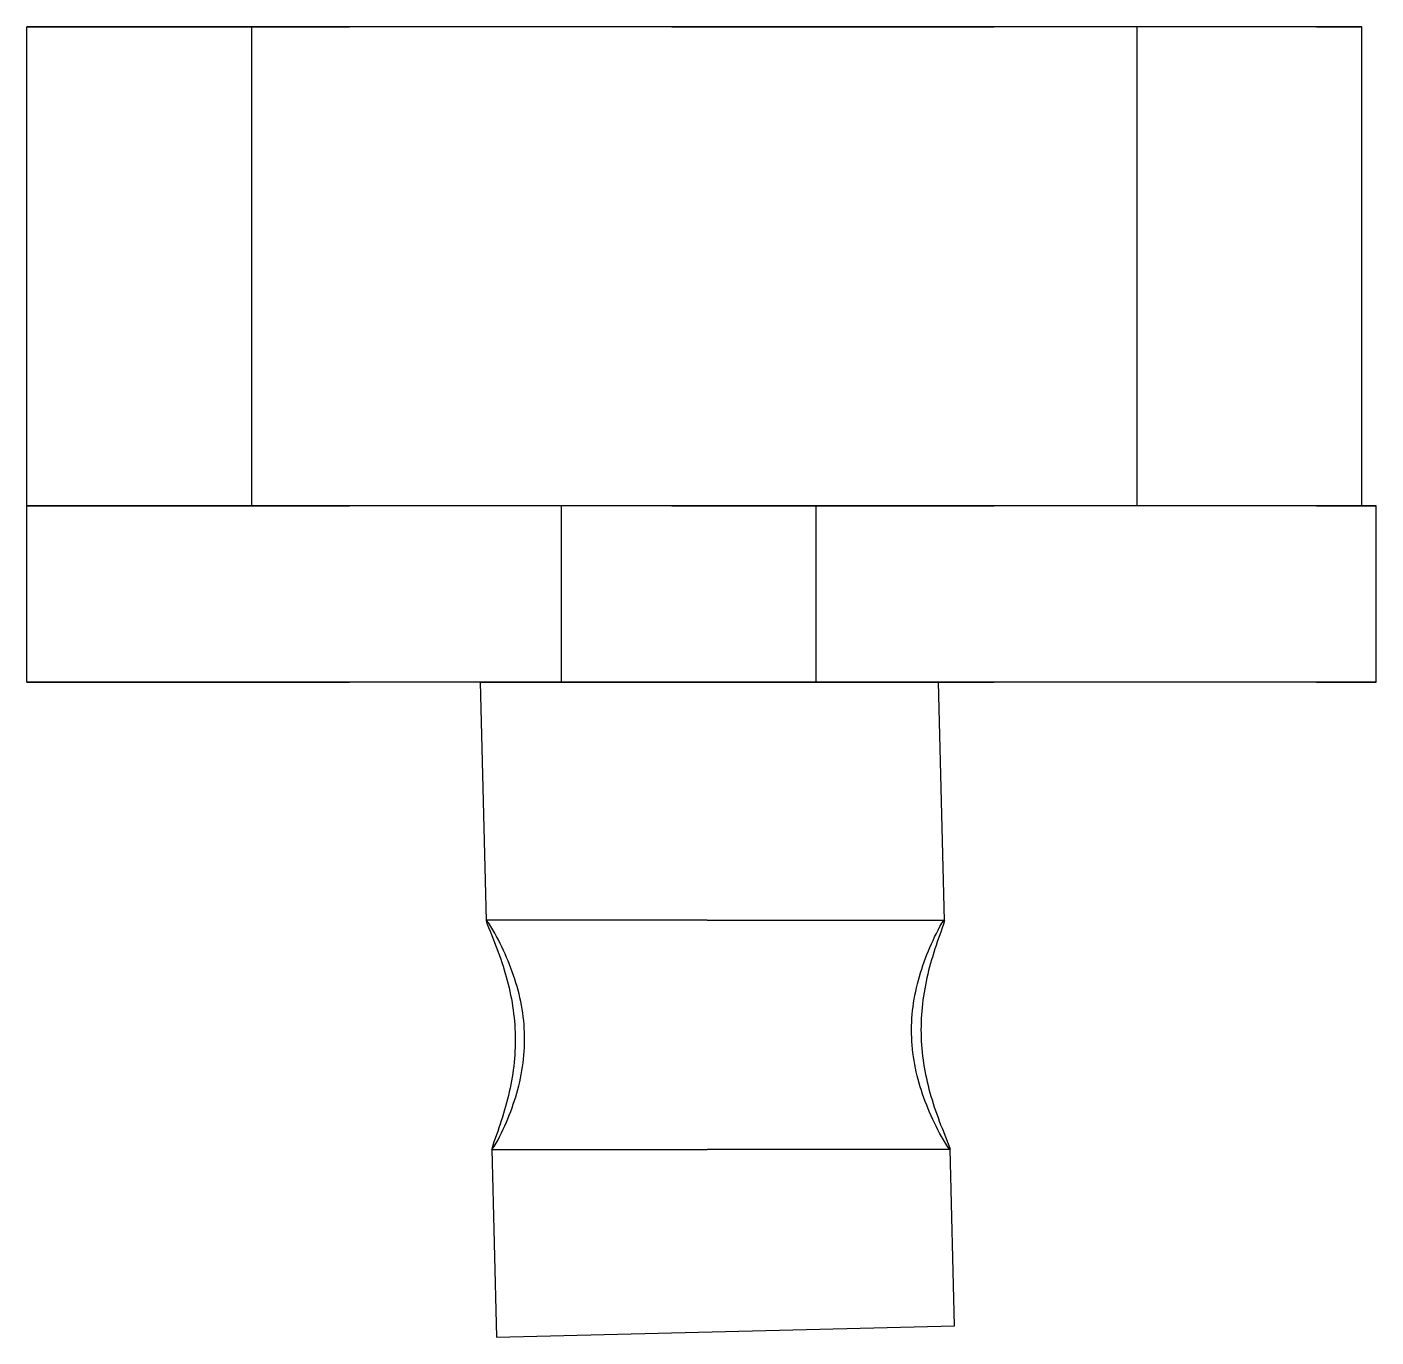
# Model space of a CAD drawing. Extents: x 0 to 1.57, y 0 to 1.56.
# Drawn here: x 0 to 0.4184, y 1.1551 to 1.5612 of the extents above; entities that cross this region are included whole.
import ezdxf

# ---------------------------------------------------------------- set-up
doc = ezdxf.new("R2010")
doc.units = 0
doc.linetypes.add('HIDDEN', pattern=[0.04813, 0.032103, -0.016027])
doc.layers.add('FRONT', color=7, linetype='CONTINUOUS')
doc.layers.add('FRONT_HID', color=7, linetype='HIDDEN')

msp = doc.modelspace()

# ---------------------------------------------------------------- linework, layer by layer
at = {"layer": 'FRONT'}
for p, q in [((0, 1.412809), (0, 1.561247)), ((0.069737, 1.561247), (0, 1.561247)), ((0.344326, 1.561247), (0.069737, 1.561247)), ((0.069737, 1.412809), (0.069737, 1.561247)), ((0.414063, 1.561247), (0.344326, 1.561247)), ((0.344326, 1.412809), (0.344326, 1.561247)), ((0.414063, 1.412809), (0.414063, 1.561247)), ((0, 1.358122), (0, 1.412809)), ((0.165789, 1.412809), (0, 1.412809)), ((0.165789, 1.358122), (0.165789, 1.412809)), ((0.244737, 1.412809), (0.165789, 1.412809)), ((0.418421, 1.412809), (0.244737, 1.412809)), ((0.244737, 1.358122), (0.244737, 1.412809)), ((0.418421, 1.358122), (0.418421, 1.412809)), ((0.165789, 1.358122), (0, 1.358122)), ((0.140604, 1.358121), (0.140625, 1.358122)), ((0.140604, 1.358121), (0.142419, 1.284183)), ((0.244737, 1.358122), (0.165789, 1.358122)), ((0.418421, 1.358122), (0.244737, 1.358122)), ((0.284567, 1.284183), (0.282752, 1.358122)), ((0.142462, 1.284273), (0.142419, 1.284183)), ((0.142419, 1.284183), (0.142755, 1.283074)), ((0.143222, 1.283363), (0.142462, 1.284273)), ((0.142755, 1.283074), (0.143179, 1.281992)), ((0.143179, 1.281992), (0.143615, 1.280915)), ((0.143867, 1.282354), (0.143222, 1.283363)), ((0.143615, 1.280915), (0.144053, 1.279839)), ((0.14448, 1.281325), (0.143867, 1.282354)), ((0.145072, 1.280284), (0.14448, 1.281325)), ((0.282059, 1.280192), (0.282609, 1.281256)), ((0.282609, 1.281256), (0.283182, 1.282308)), ((0.283513, 1.280867), (0.283122, 1.279773)), ((0.283182, 1.282308), (0.283789, 1.28334)), ((0.283903, 1.281961), (0.283513, 1.280867)), ((0.283789, 1.28334), (0.284519, 1.284273)), ((0.28428, 1.28306), (0.283903, 1.281961)), ((0.284567, 1.284183), (0.28428, 1.28306)), ((0.284519, 1.284273), (0.284567, 1.284183)), ((0.144053, 1.279839), (0.144488, 1.278762)), ((0.144488, 1.278762), (0.144918, 1.277682)), ((0.144918, 1.277682), (0.14534, 1.2766)), ((0.145646, 1.279232), (0.145072, 1.280284)), ((0.14534, 1.2766), (0.145753, 1.275514)), ((0.146204, 1.278172), (0.145646, 1.279232)), ((0.146746, 1.277104), (0.146204, 1.278172)), ((0.147273, 1.276028), (0.146746, 1.277104)), ((0.280036, 1.275849), (0.280517, 1.276946)), ((0.280517, 1.276946), (0.281014, 1.278036)), ((0.281014, 1.278036), (0.281527, 1.279118)), ((0.281527, 1.279118), (0.282059, 1.280192)), ((0.281978, 1.27648), (0.281613, 1.275377)), ((0.282352, 1.27758), (0.281978, 1.27648)), ((0.282734, 1.278678), (0.282352, 1.27758)), ((0.283122, 1.279773), (0.282734, 1.278678)), ((0.145753, 1.275514), (0.146157, 1.274425)), ((0.146157, 1.274425), (0.146551, 1.273332)), ((0.146551, 1.273332), (0.146933, 1.272235)), ((0.146933, 1.272235), (0.147304, 1.271134)), ((0.147785, 1.274945), (0.147273, 1.276028)), ((0.148281, 1.273855), (0.147785, 1.274945)), ((0.148762, 1.272758), (0.148281, 1.273855)), ((0.149227, 1.271654), (0.148762, 1.272758)), ((0.278279, 1.271392), (0.278692, 1.272516)), ((0.278692, 1.272516), (0.279124, 1.273634)), ((0.279124, 1.273634), (0.279571, 1.274745)), ((0.279571, 1.274745), (0.280036, 1.275849)), ((0.280584, 1.272047), (0.280266, 1.27093)), ((0.280916, 1.273161), (0.280584, 1.272047)), ((0.281259, 1.274271), (0.280916, 1.273161)), ((0.281613, 1.275377), (0.281259, 1.274271)), ((0.147304, 1.271134), (0.147662, 1.270028)), ((0.147662, 1.270028), (0.148007, 1.268919)), ((0.148007, 1.268919), (0.148338, 1.267805)), ((0.149676, 1.270543), (0.149227, 1.271654)), ((0.150108, 1.269426), (0.149676, 1.270543)), ((0.150522, 1.268302), (0.150108, 1.269426)), ((0.150919, 1.267172), (0.150522, 1.268302)), ((0.276804, 1.266834), (0.277145, 1.267982)), ((0.277145, 1.267982), (0.277504, 1.269125)), ((0.277504, 1.269125), (0.277882, 1.270262)), ((0.277882, 1.270262), (0.278279, 1.271392)), ((0.279668, 1.268685), (0.279391, 1.267556)), ((0.27996, 1.269809), (0.279668, 1.268685)), ((0.280266, 1.27093), (0.27996, 1.269809)), ((0.148338, 1.267805), (0.148656, 1.266688)), ((0.148656, 1.266688), (0.148958, 1.265566)), ((0.148958, 1.265566), (0.149246, 1.26444)), ((0.149246, 1.26444), (0.149517, 1.263311)), ((0.151296, 1.266035), (0.150919, 1.267172)), ((0.151655, 1.264892), (0.151296, 1.266035)), ((0.151994, 1.263743), (0.151655, 1.264892)), ((0.152313, 1.262588), (0.151994, 1.263743)), ((0.275904, 1.263355), (0.276183, 1.26452)), ((0.276183, 1.26452), (0.276484, 1.26568)), ((0.276484, 1.26568), (0.276804, 1.266834)), ((0.278652, 1.264151), (0.278438, 1.263009)), ((0.278883, 1.265289), (0.278652, 1.264151)), ((0.279129, 1.266425), (0.278883, 1.265289)), ((0.279391, 1.267556), (0.279129, 1.266425)), ((0.149517, 1.263311), (0.149772, 1.262177)), ((0.149772, 1.262177), (0.150011, 1.26104)), ((0.150011, 1.26104), (0.150232, 1.2599)), ((0.150232, 1.2599), (0.150436, 1.258756)), ((0.152611, 1.261428), (0.152313, 1.262588)), ((0.152887, 1.260262), (0.152611, 1.261428)), ((0.153141, 1.259092), (0.152887, 1.260262)), ((0.275008, 1.258649), (0.275198, 1.259832)), ((0.275198, 1.259832), (0.275411, 1.261011)), ((0.275411, 1.261011), (0.275646, 1.262185)), ((0.275646, 1.262185), (0.275904, 1.263355)), ((0.2779, 1.259565), (0.277757, 1.258413)), ((0.278062, 1.260716), (0.2779, 1.259565)), ((0.278241, 1.261864), (0.278062, 1.260716)), ((0.278438, 1.263009), (0.278241, 1.261864)), ((0.150436, 1.258756), (0.150622, 1.257609)), ((0.150622, 1.257609), (0.150789, 1.25646)), ((0.150789, 1.25646), (0.150938, 1.255308)), ((0.150938, 1.255308), (0.151068, 1.254153)), ((0.153372, 1.257917), (0.153141, 1.259092)), ((0.15358, 1.256737), (0.153372, 1.257917)), ((0.153765, 1.255553), (0.15358, 1.256737)), ((0.153925, 1.254366), (0.153765, 1.255553)), ((0.274583, 1.255081), (0.2747, 1.256274)), ((0.2747, 1.256274), (0.274842, 1.257463)), ((0.274842, 1.257463), (0.275008, 1.258649)), ((0.277526, 1.2561), (0.27744, 1.254942)), ((0.277632, 1.257257), (0.277526, 1.2561)), ((0.277757, 1.258413), (0.277632, 1.257257)), ((0.151068, 1.254153), (0.151179, 1.252997)), ((0.151179, 1.252997), (0.15127, 1.251838)), ((0.15127, 1.251838), (0.151341, 1.250679)), ((0.154061, 1.253176), (0.153925, 1.254366)), ((0.154172, 1.251983), (0.154061, 1.253176)), ((0.154257, 1.250788), (0.154172, 1.251983)), ((0.274364, 1.250296), (0.274381, 1.251494)), ((0.274381, 1.251494), (0.274423, 1.252691)), ((0.274423, 1.252691), (0.27449, 1.253887)), ((0.27449, 1.253887), (0.274583, 1.255081)), ((0.277297, 1.25146), (0.277289, 1.250298)), ((0.277325, 1.252621), (0.277297, 1.25146)), ((0.277372, 1.253782), (0.277325, 1.252621)), ((0.27744, 1.254942), (0.277372, 1.253782)), ((0.151341, 1.250679), (0.151393, 1.249518)), ((0.151393, 1.249518), (0.151424, 1.248357)), ((0.151424, 1.248357), (0.151436, 1.247195)), ((0.151436, 1.247195), (0.151428, 1.246033)), ((0.154317, 1.249592), (0.154257, 1.250788)), ((0.154352, 1.248395), (0.154317, 1.249592)), ((0.154345, 1.245999), (0.154361, 1.247197)), ((0.154361, 1.247197), (0.154352, 1.248395)), ((0.274373, 1.249098), (0.274364, 1.250296)), ((0.274408, 1.247901), (0.274373, 1.249098)), ((0.274468, 1.246705), (0.274408, 1.247901)), ((0.277289, 1.250298), (0.277301, 1.249136)), ((0.277301, 1.249136), (0.277333, 1.247975)), ((0.277333, 1.247975), (0.277384, 1.246814)), ((0.151353, 1.243711), (0.151286, 1.242551)), ((0.1514, 1.244872), (0.151353, 1.243711)), ((0.151428, 1.246033), (0.1514, 1.244872)), ((0.154143, 1.242412), (0.154235, 1.243606)), ((0.154235, 1.243606), (0.154303, 1.244802)), ((0.154303, 1.244802), (0.154345, 1.245999)), ((0.274554, 1.24551), (0.274468, 1.246705)), ((0.274664, 1.244317), (0.274554, 1.24551)), ((0.2748, 1.243127), (0.274664, 1.244317)), ((0.27496, 1.24194), (0.2748, 1.243127)), ((0.277384, 1.246814), (0.277456, 1.245655)), ((0.277456, 1.245655), (0.277547, 1.244497)), ((0.277547, 1.244497), (0.277657, 1.24334)), ((0.277657, 1.24334), (0.277787, 1.242186)), ((0.150968, 1.239081), (0.150825, 1.237928)), ((0.151093, 1.240236), (0.150968, 1.239081)), ((0.151199, 1.241393), (0.151093, 1.240236)), ((0.151286, 1.242551), (0.151199, 1.241393)), ((0.153527, 1.237661), (0.153717, 1.238844)), ((0.153717, 1.238844), (0.153883, 1.24003)), ((0.153883, 1.24003), (0.154025, 1.24122)), ((0.154025, 1.24122), (0.154143, 1.242412)), ((0.275145, 1.240756), (0.27496, 1.24194)), ((0.275353, 1.239577), (0.275145, 1.240756)), ((0.275584, 1.238401), (0.275353, 1.239577)), ((0.277787, 1.242186), (0.277936, 1.241033)), ((0.277936, 1.241033), (0.278103, 1.239884)), ((0.278103, 1.239884), (0.278289, 1.238737)), ((0.278289, 1.238737), (0.278493, 1.237593)), ((0.150287, 1.234484), (0.150073, 1.233343)), ((0.150484, 1.235629), (0.150287, 1.234484)), ((0.150663, 1.236777), (0.150484, 1.235629)), ((0.150825, 1.237928), (0.150663, 1.236777)), ((0.152821, 1.234138), (0.153079, 1.235308)), ((0.153079, 1.235308), (0.153314, 1.236482)), ((0.153314, 1.236482), (0.153527, 1.237661)), ((0.275838, 1.237231), (0.275584, 1.238401)), ((0.276115, 1.236065), (0.275838, 1.237231)), ((0.276412, 1.234905), (0.276115, 1.236065)), ((0.276731, 1.23375), (0.276412, 1.234905)), ((0.278493, 1.237593), (0.278714, 1.236453)), ((0.278714, 1.236453), (0.278953, 1.235316)), ((0.278953, 1.235316), (0.279208, 1.234182)), ((0.149596, 1.231069), (0.149334, 1.229937)), ((0.149843, 1.232204), (0.149596, 1.231069)), ((0.150073, 1.233343), (0.149843, 1.232204)), ((0.151581, 1.229511), (0.151921, 1.230659)), ((0.151921, 1.230659), (0.152242, 1.231813)), ((0.152242, 1.231813), (0.152542, 1.232973)), ((0.152542, 1.232973), (0.152821, 1.234138)), ((0.27707, 1.232601), (0.276731, 1.23375)), ((0.277429, 1.231458), (0.27707, 1.232601)), ((0.277807, 1.230322), (0.277429, 1.231458)), ((0.278203, 1.229191), (0.277807, 1.230322)), ((0.279208, 1.234182), (0.27948, 1.233053)), ((0.27948, 1.233053), (0.279767, 1.231927)), ((0.279767, 1.231927), (0.28007, 1.230805)), ((0.28007, 1.230805), (0.280387, 1.229688)), ((0.14846, 1.226563), (0.148141, 1.225446)), ((0.148765, 1.227684), (0.14846, 1.226563)), ((0.149057, 1.228808), (0.148765, 1.227684)), ((0.149334, 1.229937), (0.149057, 1.228808)), ((0.150033, 1.224977), (0.150447, 1.226101)), ((0.150447, 1.226101), (0.150843, 1.227231)), ((0.150843, 1.227231), (0.151221, 1.228368)), ((0.151221, 1.228368), (0.151581, 1.229511)), ((0.278617, 1.228067), (0.278203, 1.229191)), ((0.279049, 1.22695), (0.278617, 1.228067)), ((0.279498, 1.225839), (0.279049, 1.22695)), ((0.280387, 1.229688), (0.280718, 1.228574)), ((0.280718, 1.228574), (0.281063, 1.227465)), ((0.281063, 1.227465), (0.281422, 1.22636)), ((0.281422, 1.22636), (0.281792, 1.225259)), ((0.147112, 1.222116), (0.146747, 1.221013)), ((0.147466, 1.223222), (0.147112, 1.222116)), ((0.14781, 1.224332), (0.147466, 1.223222)), ((0.148141, 1.225446), (0.14781, 1.224332)), ((0.148689, 1.221644), (0.149154, 1.222748)), ((0.149154, 1.222748), (0.149602, 1.223859)), ((0.149602, 1.223859), (0.150033, 1.224977)), ((0.279963, 1.224735), (0.279498, 1.225839)), ((0.280444, 1.223638), (0.279963, 1.224735)), ((0.28094, 1.222548), (0.280444, 1.223638)), ((0.281452, 1.221465), (0.28094, 1.222548)), ((0.281792, 1.225259), (0.282175, 1.224162)), ((0.282175, 1.224162), (0.282568, 1.223068)), ((0.282568, 1.223068), (0.282972, 1.221979)), ((0.282972, 1.221979), (0.283386, 1.220893)), ((0.145604, 1.217721), (0.145212, 1.216627)), ((0.145992, 1.218816), (0.145604, 1.217721)), ((0.146373, 1.219913), (0.145992, 1.218816)), ((0.146747, 1.221013), (0.146373, 1.219913)), ((0.146667, 1.217301), (0.147198, 1.218375)), ((0.147198, 1.218375), (0.147712, 1.219457)), ((0.147712, 1.219457), (0.148209, 1.220547)), ((0.148209, 1.220547), (0.148689, 1.221644)), ((0.281979, 1.220389), (0.281452, 1.221465)), ((0.282522, 1.219321), (0.281979, 1.220389)), ((0.283079, 1.218261), (0.282522, 1.219321)), ((0.283653, 1.21721), (0.283079, 1.218261)), ((0.283386, 1.220893), (0.283808, 1.219811)), ((0.283808, 1.219811), (0.284237, 1.218731)), ((0.284237, 1.218731), (0.284672, 1.217654)), ((0.284672, 1.217654), (0.28511, 1.216578)), ((0.144445, 1.214433), (0.144159, 1.213311)), ((0.144206, 1.21322), (0.144936, 1.214153)), ((0.144822, 1.215532), (0.144445, 1.214433)), ((0.145212, 1.216627), (0.144822, 1.215532)), ((0.144936, 1.214153), (0.145543, 1.215185)), ((0.145543, 1.215185), (0.146116, 1.216237)), ((0.146116, 1.216237), (0.146667, 1.217301)), ((0.284245, 1.216168), (0.283653, 1.21721)), ((0.284858, 1.215139), (0.284245, 1.216168)), ((0.285503, 1.21413), (0.284858, 1.215139)), ((0.28511, 1.216578), (0.285546, 1.215501)), ((0.286264, 1.21322), (0.285503, 1.21413)), ((0.285546, 1.215501), (0.28597, 1.21442)), ((0.28597, 1.21442), (0.286307, 1.213311)), ((0.144159, 1.213311), (0.145589, 1.155057)), ((0.144159, 1.213311), (0.144206, 1.21322)), ((0.286307, 1.213311), (0.286264, 1.21322)), ((0.287651, 1.158545), (0.286307, 1.213311)), ((0.145589, 1.155057), (0.287651, 1.158545))]:
    msp.add_line(p, q, dxfattribs=at)
at = {"layer": 'FRONT_HID', "linetype": 'HIDDEN'}
for p, q in [((0, 1.561247), (0.414063, 1.561247)), ((0, 1.412809), (0.418421, 1.412809)), ((0, 1.412809), (0.414063, 1.412809)), ((0.069737, 1.412809), (0, 1.412809)), ((0.344326, 1.412809), (0.069737, 1.412809)), ((0.414063, 1.412809), (0.344326, 1.412809)), ((0, 1.358122), (0.418421, 1.358122)), ((0.140625, 1.358122), (0.140604, 1.358121)), ((0.140625, 1.358122), (0.282752, 1.358122)), ((0.282752, 1.358122), (0.140625, 1.358122)), ((0.282752, 1.358122), (0.282752, 1.358122)), ((0.210938, 1.284273), (0.142462, 1.284273)), ((0.210938, 1.284273), (0.284519, 1.284273)), ((0.144206, 1.21322), (0.210938, 1.21322)), ((0.286264, 1.21322), (0.210938, 1.21322))]:
    msp.add_line(p, q, dxfattribs=at)

doc.saveas('drawing.dxf')
